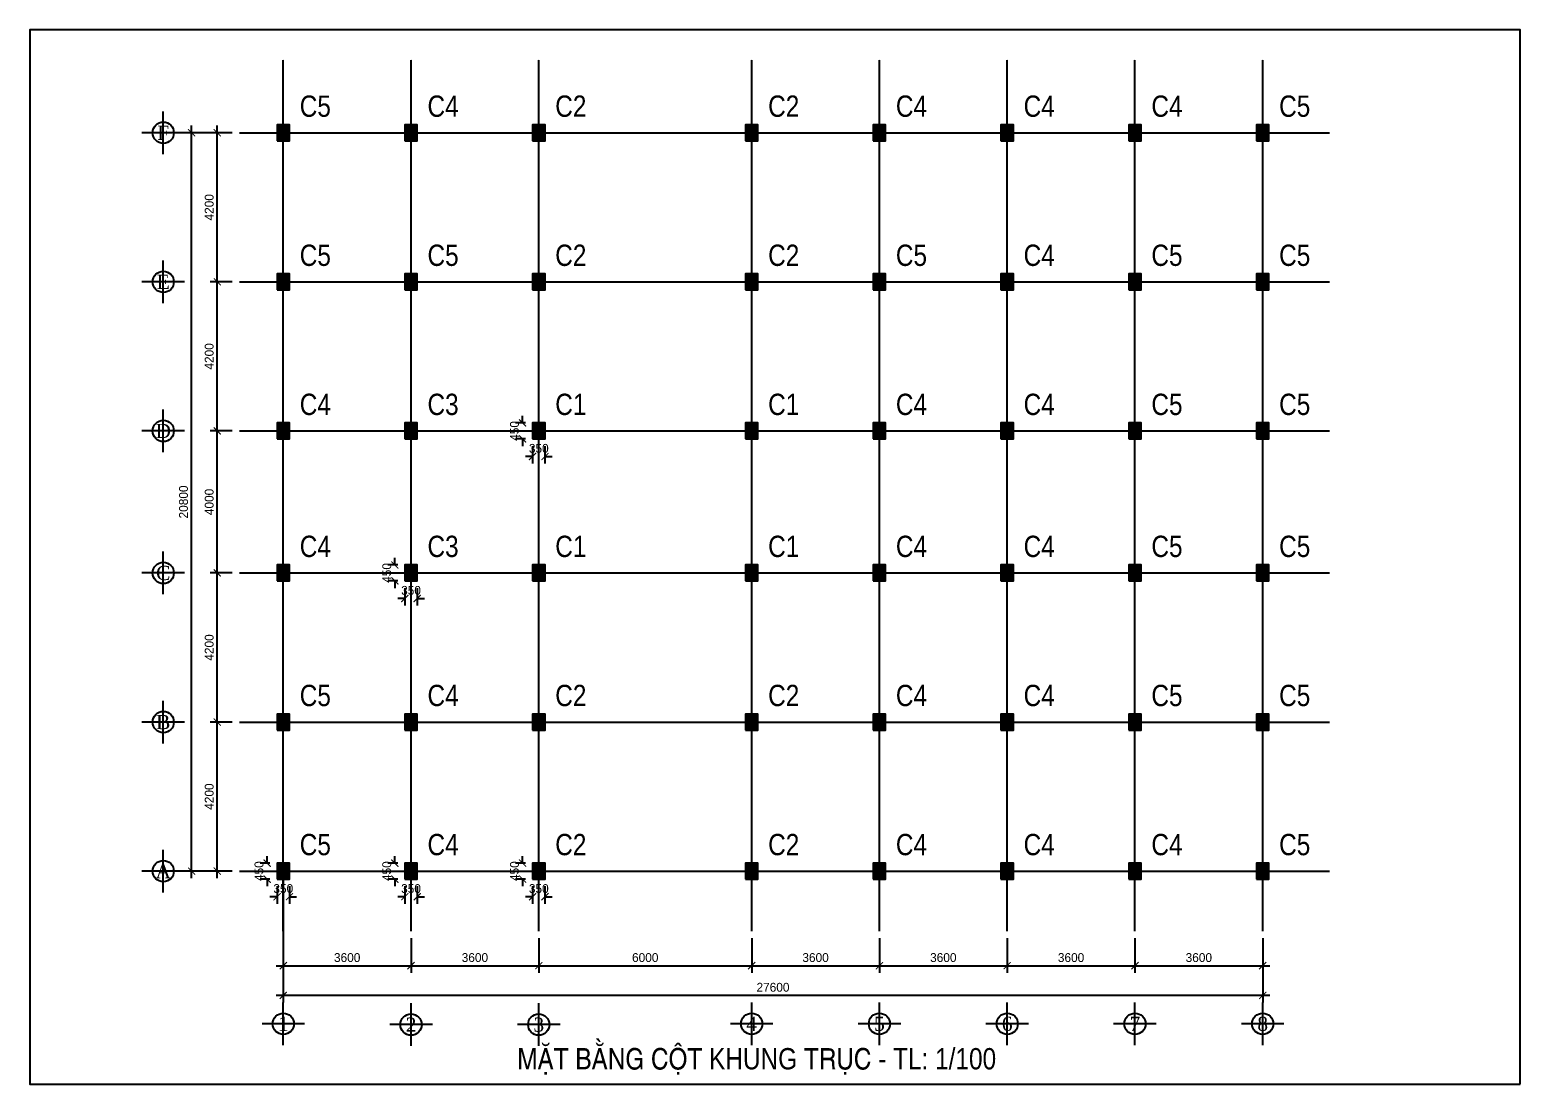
# Model space of a CAD drawing. Extents: x -28764 to 452005, y -12382 to 263221.
# Drawn here: x -26696 to 15304, y 151943 to 181643 of the extents above; entities that cross this region are included whole.
import ezdxf
from ezdxf.enums import TextEntityAlignment as Align

# ---------------------------------------------------------------- set-up
doc = ezdxf.new("R2010")
doc.units = 0
doc.header["$MEASUREMENT"] = 0
doc.linetypes.add('CENTER2', pattern=[1.125, 0.75, -0.125, 0.125, -0.125])
doc.linetypes.add('HIDDEN', pattern=[0.375, 0.25, -0.125])
doc.layers.get('0').update_dxf_attribs({"linetype": 'CONTINUOUS'})
doc.layers.get('DEFPOINTS').update_dxf_attribs({"linetype": 'CONTINUOUS'})
for name, color, linetype in [('cot', 8, 'CONTINUOUS'), ('DIM', 1, 'CONTINUOUS'), ('DUT', 7, 'CENTER2'), ('MOTAAR', 1, 'CONTINUOUS'), ('TEXT', 7, 'CONTINUOUS'), ('TUONG', 7, 'CONTINUOUS')]:
    doc.layers.add(name, color=color, linetype=linetype)
doc.styles.add('DIM-NEW', font='')
doc.styles.add('STANDARD1', font='symbol.ttf')
doc.styles.add('T1', font='romans.shx')
doc.styles.add('T2', font='')
doc.styles.get('DIM-NEW').set_extended_font_data('VNI-Helve-Condense')
doc.styles.get('T2').set_extended_font_data('VNI-Times')
doc.dimstyles.new('TL100', dxfattribs={"dimtxt": 250, "dimasz": 200, "dimexe": 200, "dimexo": 200, "dimgap": 100, "dimtad": 1, "dimdec": 0, "dimzin": 0, "dimdsep": 46, "dimtxsty": 'T1', "dimblk": 'ARCHTICK', "dimcen": 250, "dimdle": 200, "dimclrd": 1, "dimclre": 1, "dimclrt": 2, "dimadec": 0, "dimazin": 0, "dimtfac": 1, "dimtdec": 0, "dimtix": 1, "dimtofl": 0, "dimtmove": 0, "dimatfit": 0, "dimldrblk": 'ARCHTICK', "dimfxl": 1, "dimtolj": 1, "dimtzin": 0, "dimlwd": -1, "dimlwe": -1, "dimarcsym": 0})

# ---------------------------------------------------------------- blocks, each defined once
blk = doc.blocks.new('_ARCHTICK')
at = {"color": 0, "linetype": 'ByBlock', "const_width": 0.15}
blk.add_lwpolyline([(-0.5, -0.5), (0.5, 0.5)], dxfattribs=at)
blk = doc.blocks.new('*D2')
at = {"layer": 'DEFPOINTS', "color": 0, "transparency": 16777216}
for p in [(-21413, 162144), (-20791, 162144), (-20791, 157944)]:
    blk.add_point(p, dxfattribs=at)
at = {"layer": 'TUONG', "color": 1, "transparency": 16777216}
for p, q in [((-20991, 162144), (-21613, 162144)), ((-21413, 157744), (-21413, 162344)), ((-20991, 157944), (-21613, 157944))]:
    blk.add_line(p, q, dxfattribs=at)
at = {"layer": 'TUONG', "color": 1, "transparency": 16777216, "xscale": 200, "yscale": 200, "zscale": 200}
for p, rotation in [((-21413, 162144), 90), ((-21413, 157944), 270)]:
    blk.add_blockref('_ARCHTICK', p, dxfattribs=dict(at, rotation=rotation))
at = {"layer": 'TUONG', "color": 2, "transparency": 16777216, "insert": (-21640, 160044), "char_height": 250, "attachment_point": 5, "rotation": 90, "style": 'STANDARD1'}
blk.add_mtext('\\A1;4200', dxfattribs=at)
blk = doc.blocks.new('*D3')
at = {"layer": 'DEFPOINTS', "color": 0, "transparency": 16777216}
for p in [(4447, 156253), (8047, 156253), (8047, 155281)]:
    blk.add_point(p, dxfattribs=at)
at = {"layer": 'TUONG', "color": 1, "transparency": 16777216}
for p, q in [((4447, 156053), (4447, 155081)), ((8047, 156053), (8047, 155081)), ((4247, 155281), (8247, 155281))]:
    blk.add_line(p, q, dxfattribs=at)
at = {"layer": 'TUONG', "color": 1, "transparency": 16777216, "xscale": 200, "yscale": 200, "zscale": 200, "rotation": 180}
blk.add_blockref('_ARCHTICK', (4447, 155281), dxfattribs=at)
at = {"layer": 'TUONG', "color": 1, "transparency": 16777216, "xscale": 200, "yscale": 200, "zscale": 200}
blk.add_blockref('_ARCHTICK', (8047, 155281), dxfattribs=at)
at = {"layer": 'TUONG', "color": 2, "transparency": 16777216, "insert": (6247, 155508), "char_height": 250, "attachment_point": 5, "style": 'STANDARD1'}
blk.add_mtext('\\A1;3600', dxfattribs=at)
blk = doc.blocks.new('*D4')
at = {"layer": 'DEFPOINTS', "color": 0, "transparency": 16777216}
for p in [(-19553, 157234), (8047, 155406), (-19553, 154443)]:
    blk.add_point(p, dxfattribs=at)
at = {"layer": 'TUONG', "color": 1, "transparency": 16777216}
for p, q in [((-19553, 157034), (-19553, 154243)), ((8047, 155206), (8047, 154243)), ((8247, 154443), (-19753, 154443))]:
    blk.add_line(p, q, dxfattribs=at)
at = {"layer": 'TUONG', "color": 1, "transparency": 16777216, "xscale": 200, "yscale": 200, "zscale": 200, "rotation": 180}
blk.add_blockref('_ARCHTICK', (-19553, 154443), dxfattribs=at)
at = {"layer": 'TUONG', "color": 1, "transparency": 16777216, "xscale": 200, "yscale": 200, "zscale": 200}
blk.add_blockref('_ARCHTICK', (8047, 154443), dxfattribs=at)
at = {"layer": 'TUONG', "color": 2, "transparency": 16777216, "insert": (-5753, 154671), "char_height": 250, "attachment_point": 5, "style": 'STANDARD1'}
blk.add_mtext('\\A1;27600', dxfattribs=at)
blk = doc.blocks.new('*D5')
at = {"layer": 'DEFPOINTS', "color": 0, "transparency": 16777216}
for p in [(-12353, 156253), (-6353, 156253), (-6353, 155281)]:
    blk.add_point(p, dxfattribs=at)
at = {"layer": 'TUONG', "color": 1, "transparency": 16777216}
for p, q in [((-12353, 156053), (-12353, 155081)), ((-6353, 156053), (-6353, 155081)), ((-12553, 155281), (-6153, 155281))]:
    blk.add_line(p, q, dxfattribs=at)
at = {"layer": 'TUONG', "color": 1, "transparency": 16777216, "xscale": 200, "yscale": 200, "zscale": 200, "rotation": 180}
blk.add_blockref('_ARCHTICK', (-12353, 155281), dxfattribs=at)
at = {"layer": 'TUONG', "color": 1, "transparency": 16777216, "xscale": 200, "yscale": 200, "zscale": 200}
blk.add_blockref('_ARCHTICK', (-6353, 155281), dxfattribs=at)
at = {"layer": 'TUONG', "color": 2, "transparency": 16777216, "insert": (-9353, 155508), "char_height": 250, "attachment_point": 5, "style": 'STANDARD1'}
blk.add_mtext('\\A1;6000', dxfattribs=at)
blk = doc.blocks.new('*D6')
at = {"layer": 'DEFPOINTS', "color": 0, "transparency": 16777216}
for p in [(-19553, 158082), (-15953, 156253), (-15953, 155281)]:
    blk.add_point(p, dxfattribs=at)
at = {"layer": 'TUONG', "color": 1, "transparency": 16777216}
for p, q in [((-19553, 157882), (-19553, 155081)), ((-15953, 156053), (-15953, 155081)), ((-19753, 155281), (-15753, 155281))]:
    blk.add_line(p, q, dxfattribs=at)
at = {"layer": 'TUONG', "color": 1, "transparency": 16777216, "xscale": 200, "yscale": 200, "zscale": 200, "rotation": 180}
blk.add_blockref('_ARCHTICK', (-19553, 155281), dxfattribs=at)
at = {"layer": 'TUONG', "color": 1, "transparency": 16777216, "xscale": 200, "yscale": 200, "zscale": 200}
blk.add_blockref('_ARCHTICK', (-15953, 155281), dxfattribs=at)
at = {"layer": 'TUONG', "color": 2, "transparency": 16777216, "insert": (-17753, 155508), "char_height": 250, "attachment_point": 5, "style": 'STANDARD1'}
blk.add_mtext('\\A1;3600', dxfattribs=at)
blk = doc.blocks.new('*D7')
at = {"layer": 'DEFPOINTS', "color": 0, "transparency": 16777216}
for p in [(-15953, 156253), (-12353, 156253), (-12353, 155281)]:
    blk.add_point(p, dxfattribs=at)
at = {"layer": 'TUONG', "color": 1, "transparency": 16777216}
for p, q in [((-15953, 156053), (-15953, 155081)), ((-12353, 156053), (-12353, 155081)), ((-16153, 155281), (-12153, 155281))]:
    blk.add_line(p, q, dxfattribs=at)
at = {"layer": 'TUONG', "color": 1, "transparency": 16777216, "xscale": 200, "yscale": 200, "zscale": 200, "rotation": 180}
blk.add_blockref('_ARCHTICK', (-15953, 155281), dxfattribs=at)
at = {"layer": 'TUONG', "color": 1, "transparency": 16777216, "xscale": 200, "yscale": 200, "zscale": 200}
blk.add_blockref('_ARCHTICK', (-12353, 155281), dxfattribs=at)
at = {"layer": 'TUONG', "color": 2, "transparency": 16777216, "insert": (-14153, 155508), "char_height": 250, "attachment_point": 5, "style": 'STANDARD1'}
blk.add_mtext('\\A1;3600', dxfattribs=at)
blk = doc.blocks.new('*D8')
at = {"layer": 'DEFPOINTS', "color": 0, "transparency": 16777216}
for p in [(-2753, 156253), (847, 156253), (847, 155281)]:
    blk.add_point(p, dxfattribs=at)
at = {"layer": 'TUONG', "color": 1, "transparency": 16777216}
for p, q in [((-2753, 156053), (-2753, 155081)), ((847, 156053), (847, 155081)), ((-2953, 155281), (1047, 155281))]:
    blk.add_line(p, q, dxfattribs=at)
at = {"layer": 'TUONG', "color": 1, "transparency": 16777216, "xscale": 200, "yscale": 200, "zscale": 200, "rotation": 180}
blk.add_blockref('_ARCHTICK', (-2753, 155281), dxfattribs=at)
at = {"layer": 'TUONG', "color": 1, "transparency": 16777216, "xscale": 200, "yscale": 200, "zscale": 200}
blk.add_blockref('_ARCHTICK', (847, 155281), dxfattribs=at)
at = {"layer": 'TUONG', "color": 2, "transparency": 16777216, "insert": (-953, 155508), "char_height": 250, "attachment_point": 5, "style": 'STANDARD1'}
blk.add_mtext('\\A1;3600', dxfattribs=at)
blk = doc.blocks.new('*D9')
at = {"layer": 'DEFPOINTS', "color": 0, "transparency": 16777216}
for p in [(-6353, 156253), (-2753, 156253), (-2753, 155281)]:
    blk.add_point(p, dxfattribs=at)
at = {"layer": 'TUONG', "color": 1, "transparency": 16777216}
for p, q in [((-6353, 156053), (-6353, 155081)), ((-2753, 156053), (-2753, 155081)), ((-6553, 155281), (-2553, 155281))]:
    blk.add_line(p, q, dxfattribs=at)
at = {"layer": 'TUONG', "color": 1, "transparency": 16777216, "xscale": 200, "yscale": 200, "zscale": 200, "rotation": 180}
blk.add_blockref('_ARCHTICK', (-6353, 155281), dxfattribs=at)
at = {"layer": 'TUONG', "color": 1, "transparency": 16777216, "xscale": 200, "yscale": 200, "zscale": 200}
blk.add_blockref('_ARCHTICK', (-2753, 155281), dxfattribs=at)
at = {"layer": 'TUONG', "color": 2, "transparency": 16777216, "insert": (-4553, 155508), "char_height": 250, "attachment_point": 5, "style": 'STANDARD1'}
blk.add_mtext('\\A1;3600', dxfattribs=at)
blk = doc.blocks.new('*D10')
at = {"layer": 'DEFPOINTS', "color": 0, "transparency": 16777216}
for p in [(847, 156253), (4447, 156253), (4447, 155281)]:
    blk.add_point(p, dxfattribs=at)
at = {"layer": 'TUONG', "color": 1, "transparency": 16777216}
for p, q in [((847, 156053), (847, 155081)), ((4447, 156053), (4447, 155081)), ((647, 155281), (4647, 155281))]:
    blk.add_line(p, q, dxfattribs=at)
at = {"layer": 'TUONG', "color": 1, "transparency": 16777216, "xscale": 200, "yscale": 200, "zscale": 200, "rotation": 180}
blk.add_blockref('_ARCHTICK', (847, 155281), dxfattribs=at)
at = {"layer": 'TUONG', "color": 1, "transparency": 16777216, "xscale": 200, "yscale": 200, "zscale": 200}
blk.add_blockref('_ARCHTICK', (4447, 155281), dxfattribs=at)
at = {"layer": 'TUONG', "color": 2, "transparency": 16777216, "insert": (2647, 155508), "char_height": 250, "attachment_point": 5, "style": 'STANDARD1'}
blk.add_mtext('\\A1;3600', dxfattribs=at)
blk = doc.blocks.new('*D11')
at = {"layer": 'DEFPOINTS', "color": 0, "transparency": 16777216}
for p in [(-21413, 178744), (-20791, 178744), (-20791, 174544)]:
    blk.add_point(p, dxfattribs=at)
at = {"layer": 'TUONG', "color": 1, "transparency": 16777216}
for p, q in [((-21413, 174344), (-21413, 178944)), ((-20991, 178744), (-21613, 178744)), ((-20991, 174544), (-21613, 174544))]:
    blk.add_line(p, q, dxfattribs=at)
at = {"layer": 'TUONG', "color": 1, "transparency": 16777216, "xscale": 200, "yscale": 200, "zscale": 200}
for p, rotation in [((-21413, 178744), 90), ((-21413, 174544), 270)]:
    blk.add_blockref('_ARCHTICK', p, dxfattribs=dict(at, rotation=rotation))
at = {"layer": 'TUONG', "color": 2, "transparency": 16777216, "insert": (-21640, 176644), "char_height": 250, "attachment_point": 5, "rotation": 90, "style": 'STANDARD1'}
blk.add_mtext('\\A1;4200', dxfattribs=at)
blk = doc.blocks.new('*D12')
at = {"layer": 'DEFPOINTS', "color": 0, "transparency": 16777216}
for p in [(-21413, 170344), (-20791, 170344), (-20791, 166344)]:
    blk.add_point(p, dxfattribs=at)
at = {"layer": 'TUONG', "color": 1, "transparency": 16777216}
for p, q in [((-21413, 166144), (-21413, 170544)), ((-20991, 170344), (-21613, 170344)), ((-20991, 166344), (-21613, 166344))]:
    blk.add_line(p, q, dxfattribs=at)
at = {"layer": 'TUONG', "color": 1, "transparency": 16777216, "xscale": 200, "yscale": 200, "zscale": 200}
for p, rotation in [((-21413, 170344), 90), ((-21413, 166344), 270)]:
    blk.add_blockref('_ARCHTICK', p, dxfattribs=dict(at, rotation=rotation))
at = {"layer": 'TUONG', "color": 2, "transparency": 16777216, "insert": (-21640, 168344), "char_height": 250, "attachment_point": 5, "rotation": 90, "style": 'STANDARD1'}
blk.add_mtext('\\A1;4000', dxfattribs=at)
blk = doc.blocks.new('*D13')
at = {"layer": 'DEFPOINTS', "color": 0, "transparency": 16777216}
for p in [(-21413, 166344), (-20791, 166344), (-20791, 162144)]:
    blk.add_point(p, dxfattribs=at)
at = {"layer": 'TUONG', "color": 1, "transparency": 16777216}
for p, q in [((-20991, 166344), (-21613, 166344)), ((-21413, 161944), (-21413, 166544)), ((-20991, 162144), (-21613, 162144))]:
    blk.add_line(p, q, dxfattribs=at)
at = {"layer": 'TUONG', "color": 1, "transparency": 16777216, "xscale": 200, "yscale": 200, "zscale": 200}
for p, rotation in [((-21413, 166344), 90), ((-21413, 162144), 270)]:
    blk.add_blockref('_ARCHTICK', p, dxfattribs=dict(at, rotation=rotation))
at = {"layer": 'TUONG', "color": 2, "transparency": 16777216, "insert": (-21640, 164244), "char_height": 250, "attachment_point": 5, "rotation": 90, "style": 'STANDARD1'}
blk.add_mtext('\\A1;4200', dxfattribs=at)
blk = doc.blocks.new('*D14')
at = {"layer": 'DEFPOINTS', "color": 0, "transparency": 16777216}
for p in [(-21413, 174544), (-20791, 174544), (-20791, 170344)]:
    blk.add_point(p, dxfattribs=at)
at = {"layer": 'TUONG', "color": 1, "transparency": 16777216}
for p, q in [((-21413, 170144), (-21413, 174744)), ((-20991, 174544), (-21613, 174544)), ((-20991, 170344), (-21613, 170344))]:
    blk.add_line(p, q, dxfattribs=at)
at = {"layer": 'TUONG', "color": 1, "transparency": 16777216, "xscale": 200, "yscale": 200, "zscale": 200}
for p, rotation in [((-21413, 174544), 90), ((-21413, 170344), 270)]:
    blk.add_blockref('_ARCHTICK', p, dxfattribs=dict(at, rotation=rotation))
at = {"layer": 'TUONG', "color": 2, "transparency": 16777216, "insert": (-21640, 172444), "char_height": 250, "attachment_point": 5, "rotation": 90, "style": 'STANDARD1'}
blk.add_mtext('\\A1;4200', dxfattribs=at)
blk = doc.blocks.new('truc2')
at = {"layer": 'MOTAAR'}
for p, q in [((0, -15), (0, 0)), ((7.5, -7.5), (-7.5, -7.5))]:
    blk.add_line(p, q, dxfattribs=at)
blk.add_lwpolyline([(0, -3.5), (0, -1.84)], dxfattribs=at)
blk.add_circle((0, -7.5), 3.75, dxfattribs=at)
at = {"layer": 'TEXT', "style": 'T2'}
blk.add_attdef('1', text='', height=5, dxfattribs=at).set_placement((0, -7.5), align=Align.MIDDLE_CENTER)
blk = doc.blocks.new('*D15')
at = {"layer": 'DEFPOINTS', "color": 0, "transparency": 16777216}
for p in [(-22136, 178744), (-21199, 178744), (-21413, 157944)]:
    blk.add_point(p, dxfattribs=at)
at = {"layer": 'TUONG', "color": 1, "transparency": 16777216}
for p, q in [((-22136, 157744), (-22136, 178944)), ((-21399, 178744), (-22336, 178744)), ((-21613, 157944), (-22336, 157944))]:
    blk.add_line(p, q, dxfattribs=at)
at = {"layer": 'TUONG', "color": 1, "transparency": 16777216, "xscale": 200, "yscale": 200, "zscale": 200}
for p, rotation in [((-22136, 178744), 90), ((-22136, 157944), 270)]:
    blk.add_blockref('_ARCHTICK', p, dxfattribs=dict(at, rotation=rotation))
at = {"layer": 'TUONG', "color": 2, "transparency": 16777216, "insert": (-22364, 168344), "char_height": 250, "attachment_point": 5, "rotation": 90, "style": 'STANDARD1'}
blk.add_mtext('\\A1;20800', dxfattribs=at)
blk = doc.blocks.new('*D16')
at = {"layer": 'DEFPOINTS', "color": 0, "transparency": 16777216}
for p in [(-19728, 157719), (-19378, 157719), (-19728, 157224)]:
    blk.add_point(p, dxfattribs=at)
at = {"layer": 'TUONG', "color": 1, "transparency": 16777216}
for p, q in [((-19728, 157519), (-19728, 157024)), ((-19378, 157519), (-19378, 157024)), ((-19728, 157224), (-19928, 157224)), ((-19378, 157224), (-19178, 157224))]:
    blk.add_line(p, q, dxfattribs=at)
at = {"layer": 'TUONG', "color": 1, "transparency": 16777216, "xscale": 200, "yscale": 200, "zscale": 200}
blk.add_blockref('_ARCHTICK', (-19728, 157224), dxfattribs=at)
at = {"layer": 'TUONG', "color": 1, "transparency": 16777216, "xscale": 200, "yscale": 200, "zscale": 200, "rotation": 180}
blk.add_blockref('_ARCHTICK', (-19378, 157224), dxfattribs=at)
at = {"layer": 'TUONG', "color": 2, "transparency": 16777216, "insert": (-19553, 157451), "char_height": 250, "attachment_point": 5, "style": 'STANDARD1'}
blk.add_mtext('\\A1;350', dxfattribs=at)
blk = doc.blocks.new('*D17')
at = {"layer": 'DEFPOINTS', "color": 0, "transparency": 16777216}
for p in [(-19728, 158169), (-20009, 157719), (-19728, 157719)]:
    blk.add_point(p, dxfattribs=at)
at = {"layer": 'TUONG', "color": 1, "transparency": 16777216}
for p, q in [((-20009, 158169), (-20009, 158369)), ((-19928, 158169), (-20209, 158169)), ((-19928, 157719), (-20209, 157719)), ((-20009, 157719), (-20009, 157519))]:
    blk.add_line(p, q, dxfattribs=at)
at = {"layer": 'TUONG', "color": 1, "transparency": 16777216, "xscale": 200, "yscale": 200, "zscale": 200}
for p, rotation in [((-20009, 158169), 270), ((-20009, 157719), 90)]:
    blk.add_blockref('_ARCHTICK', p, dxfattribs=dict(at, rotation=rotation))
at = {"layer": 'TUONG', "color": 2, "transparency": 16777216, "insert": (-20237, 157944), "char_height": 250, "attachment_point": 5, "rotation": 90, "style": 'STANDARD1'}
blk.add_mtext('\\A1;450', dxfattribs=at)
blk = doc.blocks.new('*D18')
at = {"layer": 'DEFPOINTS', "color": 0, "transparency": 16777216}
for p in [(-16128, 157719), (-15778, 157719), (-16128, 157224)]:
    blk.add_point(p, dxfattribs=at)
at = {"layer": 'TUONG', "color": 1, "transparency": 16777216}
for p, q in [((-16128, 157519), (-16128, 157024)), ((-15778, 157519), (-15778, 157024)), ((-16128, 157224), (-16328, 157224)), ((-15778, 157224), (-15578, 157224))]:
    blk.add_line(p, q, dxfattribs=at)
at = {"layer": 'TUONG', "color": 1, "transparency": 16777216, "xscale": 200, "yscale": 200, "zscale": 200}
blk.add_blockref('_ARCHTICK', (-16128, 157224), dxfattribs=at)
at = {"layer": 'TUONG', "color": 1, "transparency": 16777216, "xscale": 200, "yscale": 200, "zscale": 200, "rotation": 180}
blk.add_blockref('_ARCHTICK', (-15778, 157224), dxfattribs=at)
at = {"layer": 'TUONG', "color": 2, "transparency": 16777216, "insert": (-15953, 157451), "char_height": 250, "attachment_point": 5, "style": 'STANDARD1'}
blk.add_mtext('\\A1;350', dxfattribs=at)
blk = doc.blocks.new('*D19')
at = {"layer": 'DEFPOINTS', "color": 0, "transparency": 16777216}
for p in [(-16128, 158169), (-16409, 157719), (-16128, 157719)]:
    blk.add_point(p, dxfattribs=at)
at = {"layer": 'TUONG', "color": 1, "transparency": 16777216}
for p, q in [((-16409, 158169), (-16409, 158369)), ((-16328, 158169), (-16609, 158169)), ((-16328, 157719), (-16609, 157719)), ((-16409, 157719), (-16409, 157519))]:
    blk.add_line(p, q, dxfattribs=at)
at = {"layer": 'TUONG', "color": 1, "transparency": 16777216, "xscale": 200, "yscale": 200, "zscale": 200}
for p, rotation in [((-16409, 158169), 270), ((-16409, 157719), 90)]:
    blk.add_blockref('_ARCHTICK', p, dxfattribs=dict(at, rotation=rotation))
at = {"layer": 'TUONG', "color": 2, "transparency": 16777216, "insert": (-16637, 157944), "char_height": 250, "attachment_point": 5, "rotation": 90, "style": 'STANDARD1'}
blk.add_mtext('\\A1;450', dxfattribs=at)
blk = doc.blocks.new('*D20')
at = {"layer": 'DEFPOINTS', "color": 0, "transparency": 16777216}
for p in [(-12528, 157719), (-12178, 157719), (-12528, 157224)]:
    blk.add_point(p, dxfattribs=at)
at = {"layer": 'TUONG', "color": 1, "transparency": 16777216}
for p, q in [((-12528, 157519), (-12528, 157024)), ((-12178, 157519), (-12178, 157024)), ((-12528, 157224), (-12728, 157224)), ((-12178, 157224), (-11978, 157224))]:
    blk.add_line(p, q, dxfattribs=at)
at = {"layer": 'TUONG', "color": 1, "transparency": 16777216, "xscale": 200, "yscale": 200, "zscale": 200}
blk.add_blockref('_ARCHTICK', (-12528, 157224), dxfattribs=at)
at = {"layer": 'TUONG', "color": 1, "transparency": 16777216, "xscale": 200, "yscale": 200, "zscale": 200, "rotation": 180}
blk.add_blockref('_ARCHTICK', (-12178, 157224), dxfattribs=at)
at = {"layer": 'TUONG', "color": 2, "transparency": 16777216, "insert": (-12353, 157451), "char_height": 250, "attachment_point": 5, "style": 'STANDARD1'}
blk.add_mtext('\\A1;350', dxfattribs=at)
blk = doc.blocks.new('*D21')
at = {"layer": 'DEFPOINTS', "color": 0, "transparency": 16777216}
for p in [(-12528, 158169), (-12809, 157719), (-12528, 157719)]:
    blk.add_point(p, dxfattribs=at)
at = {"layer": 'TUONG', "color": 1, "transparency": 16777216}
for p, q in [((-12809, 158169), (-12809, 158369)), ((-12728, 158169), (-13009, 158169)), ((-12728, 157719), (-13009, 157719)), ((-12809, 157719), (-12809, 157519))]:
    blk.add_line(p, q, dxfattribs=at)
at = {"layer": 'TUONG', "color": 1, "transparency": 16777216, "xscale": 200, "yscale": 200, "zscale": 200}
for p, rotation in [((-12809, 158169), 270), ((-12809, 157719), 90)]:
    blk.add_blockref('_ARCHTICK', p, dxfattribs=dict(at, rotation=rotation))
at = {"layer": 'TUONG', "color": 2, "transparency": 16777216, "insert": (-13037, 157944), "char_height": 250, "attachment_point": 5, "rotation": 90, "style": 'STANDARD1'}
blk.add_mtext('\\A1;450', dxfattribs=at)
blk = doc.blocks.new('*D22')
at = {"layer": 'DEFPOINTS', "color": 0, "transparency": 16777216}
for p in [(-16128, 166119), (-15778, 166119), (-16128, 165624)]:
    blk.add_point(p, dxfattribs=at)
at = {"layer": 'TUONG', "color": 1, "transparency": 16777216}
for p, q in [((-16128, 165919), (-16128, 165424)), ((-15778, 165919), (-15778, 165424)), ((-16128, 165624), (-16328, 165624)), ((-15778, 165624), (-15578, 165624))]:
    blk.add_line(p, q, dxfattribs=at)
at = {"layer": 'TUONG', "color": 1, "transparency": 16777216, "xscale": 200, "yscale": 200, "zscale": 200}
blk.add_blockref('_ARCHTICK', (-16128, 165624), dxfattribs=at)
at = {"layer": 'TUONG', "color": 1, "transparency": 16777216, "xscale": 200, "yscale": 200, "zscale": 200, "rotation": 180}
blk.add_blockref('_ARCHTICK', (-15778, 165624), dxfattribs=at)
at = {"layer": 'TUONG', "color": 2, "transparency": 16777216, "insert": (-15953, 165851), "char_height": 250, "attachment_point": 5, "style": 'STANDARD1'}
blk.add_mtext('\\A1;350', dxfattribs=at)
blk = doc.blocks.new('*D23')
at = {"layer": 'DEFPOINTS', "color": 0, "transparency": 16777216}
for p in [(-16128, 166569), (-16409, 166119), (-16128, 166119)]:
    blk.add_point(p, dxfattribs=at)
at = {"layer": 'TUONG', "color": 1, "transparency": 16777216}
for p, q in [((-16409, 166569), (-16409, 166769)), ((-16328, 166569), (-16609, 166569)), ((-16328, 166119), (-16609, 166119)), ((-16409, 166119), (-16409, 165919))]:
    blk.add_line(p, q, dxfattribs=at)
at = {"layer": 'TUONG', "color": 1, "transparency": 16777216, "xscale": 200, "yscale": 200, "zscale": 200}
for p, rotation in [((-16409, 166569), 270), ((-16409, 166119), 90)]:
    blk.add_blockref('_ARCHTICK', p, dxfattribs=dict(at, rotation=rotation))
at = {"layer": 'TUONG', "color": 2, "transparency": 16777216, "insert": (-16637, 166344), "char_height": 250, "attachment_point": 5, "rotation": 90, "style": 'STANDARD1'}
blk.add_mtext('\\A1;450', dxfattribs=at)
blk = doc.blocks.new('*D24')
at = {"layer": 'DEFPOINTS', "color": 0, "transparency": 16777216}
for p in [(-12528, 170119), (-12178, 170119), (-12528, 169624)]:
    blk.add_point(p, dxfattribs=at)
at = {"layer": 'TUONG', "color": 1, "transparency": 16777216}
for p, q in [((-12528, 169919), (-12528, 169424)), ((-12178, 169919), (-12178, 169424)), ((-12528, 169624), (-12728, 169624)), ((-12178, 169624), (-11978, 169624))]:
    blk.add_line(p, q, dxfattribs=at)
at = {"layer": 'TUONG', "color": 1, "transparency": 16777216, "xscale": 200, "yscale": 200, "zscale": 200}
blk.add_blockref('_ARCHTICK', (-12528, 169624), dxfattribs=at)
at = {"layer": 'TUONG', "color": 1, "transparency": 16777216, "xscale": 200, "yscale": 200, "zscale": 200, "rotation": 180}
blk.add_blockref('_ARCHTICK', (-12178, 169624), dxfattribs=at)
at = {"layer": 'TUONG', "color": 2, "transparency": 16777216, "insert": (-12353, 169851), "char_height": 250, "attachment_point": 5, "style": 'STANDARD1'}
blk.add_mtext('\\A1;350', dxfattribs=at)
blk = doc.blocks.new('*D25')
at = {"layer": 'DEFPOINTS', "color": 0, "transparency": 16777216}
for p in [(-12528, 170569), (-12809, 170119), (-12528, 170119)]:
    blk.add_point(p, dxfattribs=at)
at = {"layer": 'TUONG', "color": 1, "transparency": 16777216}
for p, q in [((-12728, 170569), (-13009, 170569)), ((-12809, 170569), (-12809, 170769)), ((-12728, 170119), (-13009, 170119)), ((-12809, 170119), (-12809, 169919))]:
    blk.add_line(p, q, dxfattribs=at)
at = {"layer": 'TUONG', "color": 1, "transparency": 16777216, "xscale": 200, "yscale": 200, "zscale": 200}
for p, rotation in [((-12809, 170569), 270), ((-12809, 170119), 90)]:
    blk.add_blockref('_ARCHTICK', p, dxfattribs=dict(at, rotation=rotation))
at = {"layer": 'TUONG', "color": 2, "transparency": 16777216, "insert": (-13037, 170344), "char_height": 250, "attachment_point": 5, "rotation": 90, "style": 'STANDARD1'}
blk.add_mtext('\\A1;450', dxfattribs=at)

msp = doc.modelspace()

# ---------------------------------------------------------------- linework, layer by layer
at = {"layer": 'cot'}
for points in [[(-19727.7, 178518.8), (-19377.7, 178518.8), (-19377.7, 178968.8), (-19727.7, 178968.8)], [(-16127.7, 178518.8), (-15777.7, 178518.8), (-15777.7, 178968.8), (-16127.7, 178968.8)], [(-12527.7, 178518.8), (-12177.7, 178518.8), (-12177.7, 178968.8), (-12527.7, 178968.8)], [(-6527.7, 178518.8), (-6177.7, 178518.8), (-6177.7, 178968.8), (-6527.7, 178968.8)], [(-2927.7, 178518.8), (-2577.7, 178518.8), (-2577.7, 178968.8), (-2927.7, 178968.8)], [(672.3, 178518.8), (1022.3, 178518.8), (1022.3, 178968.8), (672.3, 178968.8)], [(4272.3, 178518.8), (4622.3, 178518.8), (4622.3, 178968.8), (4272.3, 178968.8)], [(7872.3, 178518.8), (8222.3, 178518.8), (8222.3, 178968.8), (7872.3, 178968.8)], [(-19727.7, 174318.8), (-19377.7, 174318.8), (-19377.7, 174768.8), (-19727.7, 174768.8)], [(-16127.7, 174318.8), (-15777.7, 174318.8), (-15777.7, 174768.8), (-16127.7, 174768.8)], [(-12527.7, 174318.8), (-12177.7, 174318.8), (-12177.7, 174768.8), (-12527.7, 174768.8)], [(-6527.7, 174318.8), (-6177.7, 174318.8), (-6177.7, 174768.8), (-6527.7, 174768.8)], [(-2927.7, 174318.8), (-2577.7, 174318.8), (-2577.7, 174768.8), (-2927.7, 174768.8)], [(672.3, 174318.8), (1022.3, 174318.8), (1022.3, 174768.8), (672.3, 174768.8)], [(4272.3, 174318.8), (4622.3, 174318.8), (4622.3, 174768.8), (4272.3, 174768.8)], [(7872.3, 174318.8), (8222.3, 174318.8), (8222.3, 174768.8), (7872.3, 174768.8)], [(-19727.7, 170118.8), (-19377.7, 170118.8), (-19377.7, 170568.8), (-19727.7, 170568.8)], [(-16127.7, 170118.8), (-15777.7, 170118.8), (-15777.7, 170568.8), (-16127.7, 170568.8)], [(-12527.7, 170118.8), (-12177.7, 170118.8), (-12177.7, 170568.8), (-12527.7, 170568.8)], [(-6527.7, 170118.8), (-6177.7, 170118.8), (-6177.7, 170568.8), (-6527.7, 170568.8)], [(-2927.7, 170118.8), (-2577.7, 170118.8), (-2577.7, 170568.8), (-2927.7, 170568.8)], [(672.3, 170118.8), (1022.3, 170118.8), (1022.3, 170568.8), (672.3, 170568.8)], [(4272.3, 170118.8), (4622.3, 170118.8), (4622.3, 170568.8), (4272.3, 170568.8)], [(7872.3, 170118.8), (8222.3, 170118.8), (8222.3, 170568.8), (7872.3, 170568.8)], [(-19727.7, 166118.8), (-19377.7, 166118.8), (-19377.7, 166568.8), (-19727.7, 166568.8)], [(-16127.7, 166118.8), (-15777.7, 166118.8), (-15777.7, 166568.8), (-16127.7, 166568.8)], [(-12527.7, 166118.8), (-12177.7, 166118.8), (-12177.7, 166568.8), (-12527.7, 166568.8)], [(-6527.7, 166118.8), (-6177.7, 166118.8), (-6177.7, 166568.8), (-6527.7, 166568.8)], [(-2927.7, 166118.8), (-2577.7, 166118.8), (-2577.7, 166568.8), (-2927.7, 166568.8)], [(672.3, 166118.8), (1022.3, 166118.8), (1022.3, 166568.8), (672.3, 166568.8)], [(4272.3, 166118.8), (4622.3, 166118.8), (4622.3, 166568.8), (4272.3, 166568.8)], [(7872.3, 166118.8), (8222.3, 166118.8), (8222.3, 166568.8), (7872.3, 166568.8)], [(-19727.7, 161918.8), (-19377.7, 161918.8), (-19377.7, 162368.8), (-19727.7, 162368.8)], [(-16127.7, 161918.8), (-15777.7, 161918.8), (-15777.7, 162368.8), (-16127.7, 162368.8)], [(-12527.7, 161918.8), (-12177.7, 161918.8), (-12177.7, 162368.8), (-12527.7, 162368.8)], [(-6527.7, 161918.8), (-6177.7, 161918.8), (-6177.7, 162368.8), (-6527.7, 162368.8)], [(-2927.7, 161918.8), (-2577.7, 161918.8), (-2577.7, 162368.8), (-2927.7, 162368.8)], [(672.3, 161918.8), (1022.3, 161918.8), (1022.3, 162368.8), (672.3, 162368.8)], [(4272.3, 161918.8), (4622.3, 161918.8), (4622.3, 162368.8), (4272.3, 162368.8)], [(7872.3, 161918.8), (8222.3, 161918.8), (8222.3, 162368.8), (7872.3, 162368.8)], [(-19727.7, 157718.8), (-19377.7, 157718.8), (-19377.7, 158168.8), (-19727.7, 158168.8)], [(-16127.7, 157718.8), (-15777.7, 157718.8), (-15777.7, 158168.8), (-16127.7, 158168.8)], [(-12527.7, 157718.8), (-12177.7, 157718.8), (-12177.7, 158168.8), (-12527.7, 158168.8)], [(-6527.7, 157718.8), (-6177.7, 157718.8), (-6177.7, 158168.8), (-6527.7, 158168.8)], [(-2927.7, 157718.8), (-2577.7, 157718.8), (-2577.7, 158168.8), (-2927.7, 158168.8)], [(672.3, 157718.8), (1022.3, 157718.8), (1022.3, 158168.8), (672.3, 158168.8)], [(4272.3, 157718.8), (4622.3, 157718.8), (4622.3, 158168.8), (4272.3, 158168.8)], [(7872.3, 157718.8), (8222.3, 157718.8), (8222.3, 158168.8), (7872.3, 158168.8)]]:
    msp.add_lwpolyline(points, close=True, dxfattribs=at)
for points in [[(-19727.7, 178968.8), (-19377.7, 178968.8), (-19727.7, 178518.8), (-19377.7, 178518.8)], [(-16127.7, 178968.8), (-15777.7, 178968.8), (-16127.7, 178518.8), (-15777.7, 178518.8)], [(-12527.7, 178968.8), (-12177.7, 178968.8), (-12527.7, 178518.8), (-12177.7, 178518.8)], [(-6527.7, 178968.8), (-6177.7, 178968.8), (-6527.7, 178518.8), (-6177.7, 178518.8)], [(-2927.7, 178968.8), (-2577.7, 178968.8), (-2927.7, 178518.8), (-2577.7, 178518.8)], [(672.3, 178968.8), (1022.3, 178968.8), (672.3, 178518.8), (1022.3, 178518.8)], [(4272.3, 178968.8), (4622.3, 178968.8), (4272.3, 178518.8), (4622.3, 178518.8)], [(7872.3, 178968.8), (8222.3, 178968.8), (7872.3, 178518.8), (8222.3, 178518.8)], [(-19727.7, 174768.8), (-19377.7, 174768.8), (-19727.7, 174318.8), (-19377.7, 174318.8)], [(-16127.7, 174768.8), (-15777.7, 174768.8), (-16127.7, 174318.8), (-15777.7, 174318.8)], [(-12527.7, 174768.8), (-12177.7, 174768.8), (-12527.7, 174318.8), (-12177.7, 174318.8)], [(-6527.7, 174768.8), (-6177.7, 174768.8), (-6527.7, 174318.8), (-6177.7, 174318.8)], [(-2927.7, 174768.8), (-2577.7, 174768.8), (-2927.7, 174318.8), (-2577.7, 174318.8)], [(672.3, 174768.8), (1022.3, 174768.8), (672.3, 174318.8), (1022.3, 174318.8)], [(4272.3, 174768.8), (4622.3, 174768.8), (4272.3, 174318.8), (4622.3, 174318.8)], [(7872.3, 174768.8), (8222.3, 174768.8), (7872.3, 174318.8), (8222.3, 174318.8)], [(-19727.7, 170568.8), (-19377.7, 170568.8), (-19727.7, 170118.8), (-19377.7, 170118.8)], [(-16127.7, 170568.8), (-15777.7, 170568.8), (-16127.7, 170118.8), (-15777.7, 170118.8)], [(-12527.7, 170568.8), (-12177.7, 170568.8), (-12527.7, 170118.8), (-12177.7, 170118.8)], [(-6527.7, 170568.8), (-6177.7, 170568.8), (-6527.7, 170118.8), (-6177.7, 170118.8)], [(-2927.7, 170568.8), (-2577.7, 170568.8), (-2927.7, 170118.8), (-2577.7, 170118.8)], [(672.3, 170568.8), (1022.3, 170568.8), (672.3, 170118.8), (1022.3, 170118.8)], [(4272.3, 170568.8), (4622.3, 170568.8), (4272.3, 170118.8), (4622.3, 170118.8)], [(7872.3, 170568.8), (8222.3, 170568.8), (7872.3, 170118.8), (8222.3, 170118.8)], [(-19727.7, 166568.8), (-19377.7, 166568.8), (-19727.7, 166118.8), (-19377.7, 166118.8)], [(-16127.7, 166568.8), (-15777.7, 166568.8), (-16127.7, 166118.8), (-15777.7, 166118.8)], [(-12527.7, 166568.8), (-12177.7, 166568.8), (-12527.7, 166118.8), (-12177.7, 166118.8)], [(-6527.7, 166568.8), (-6177.7, 166568.8), (-6527.7, 166118.8), (-6177.7, 166118.8)], [(-2927.7, 166568.8), (-2577.7, 166568.8), (-2927.7, 166118.8), (-2577.7, 166118.8)], [(672.3, 166568.8), (1022.3, 166568.8), (672.3, 166118.8), (1022.3, 166118.8)], [(4272.3, 166568.8), (4622.3, 166568.8), (4272.3, 166118.8), (4622.3, 166118.8)], [(7872.3, 166568.8), (8222.3, 166568.8), (7872.3, 166118.8), (8222.3, 166118.8)], [(-19727.7, 162368.8), (-19377.7, 162368.8), (-19727.7, 161918.8), (-19377.7, 161918.8)], [(-16127.7, 162368.8), (-15777.7, 162368.8), (-16127.7, 161918.8), (-15777.7, 161918.8)], [(-12527.7, 162368.8), (-12177.7, 162368.8), (-12527.7, 161918.8), (-12177.7, 161918.8)], [(-6527.7, 162368.8), (-6177.7, 162368.8), (-6527.7, 161918.8), (-6177.7, 161918.8)], [(-2927.7, 162368.8), (-2577.7, 162368.8), (-2927.7, 161918.8), (-2577.7, 161918.8)], [(672.3, 162368.8), (1022.3, 162368.8), (672.3, 161918.8), (1022.3, 161918.8)], [(4272.3, 162368.8), (4622.3, 162368.8), (4272.3, 161918.8), (4622.3, 161918.8)], [(7872.3, 162368.8), (8222.3, 162368.8), (7872.3, 161918.8), (8222.3, 161918.8)], [(-19727.7, 158168.8), (-19377.7, 158168.8), (-19727.7, 157718.8), (-19377.7, 157718.8)], [(-16127.7, 158168.8), (-15777.7, 158168.8), (-16127.7, 157718.8), (-15777.7, 157718.8)], [(-12527.7, 158168.8), (-12177.7, 158168.8), (-12527.7, 157718.8), (-12177.7, 157718.8)], [(-6527.7, 158168.8), (-6177.7, 158168.8), (-6527.7, 157718.8), (-6177.7, 157718.8)], [(-2927.7, 158168.8), (-2577.7, 158168.8), (-2927.7, 157718.8), (-2577.7, 157718.8)], [(672.3, 158168.8), (1022.3, 158168.8), (672.3, 157718.8), (1022.3, 157718.8)], [(4272.3, 158168.8), (4622.3, 158168.8), (4272.3, 157718.8), (4622.3, 157718.8)], [(7872.3, 158168.8), (8222.3, 158168.8), (7872.3, 157718.8), (8222.3, 157718.8)]]:
    msp.add_solid(points, dxfattribs=at)
at = {"layer": 'DUT', "color": 9, "linetype": 'HIDDEN', "ltscale": 50}
for p, q in [((-19552.7, 156253), (-19552.7, 180801.8)), ((-15952.7, 156253), (-15952.7, 180801.8)), ((-12352.7, 156253), (-12352.7, 180801.8)), ((-6352.7, 156253), (-6352.7, 180801.8)), ((-2752.7, 156253), (-2752.7, 180801.8)), ((847.3, 156253), (847.3, 180801.8)), ((4447.3, 156253), (4447.3, 180801.8)), ((8047.3, 156253), (8047.3, 180801.8)), ((-20791.5, 178743.8), (9934.8, 178743.8)), ((-20791.5, 174543.8), (9934.8, 174543.8)), ((-20791.5, 170343.8), (9934.8, 170343.8)), ((-20791.5, 166343.8), (9934.8, 166343.8)), ((-20791.5, 162143.8), (9934.8, 162143.8)), ((-20791.5, 157943.8), (9934.8, 157943.8))]:
    msp.add_line(p, q, dxfattribs=at)
at = {"layer": 'TUONG'}
msp.add_lwpolyline([(15303.7, 151943.1), (15303.7, 181643.1), (-26696.3, 181643.1), (-26696.3, 151943.1)], close=True, dxfattribs=at)

# ---------------------------------------------------------------- block references
at = {"layer": 'DIM', "ltscale": 10, "xscale": 80.00000000000001, "yscale": 80.00000000000001, "zscale": 80.00000000000001}
for p, values in [((-22936.3, 179343.8), {'1': 'F'}), ((-22936.3, 175143.8), {'1': 'E'}), ((-22936.3, 170943.8), {'1': 'D'}), ((-22936.3, 166943.8), {'1': 'C'}), ((-22936.3, 162743.8), {'1': 'B'}), ((-22936.3, 158543.8), {'1': 'A'}), ((-19552.7, 154243.4), {'1': '1'}), ((-15952.7, 154221.2), {'1': '2'}), ((-12352.7, 154221.2), {'1': '3'}), ((-6352.7, 154243.4), {'1': '4'}), ((-2752.7, 154243.4), {'1': '5'}), ((847.3, 154243.4), {'1': '6'}), ((4447.3, 154243.4), {'1': '7'}), ((8047.3, 154243.4), {'1': '8'})]:
    msp.add_blockref('truc2', p, dxfattribs=at).add_auto_attribs(values)

# ---------------------------------------------------------------- texts
at = {"layer": 'TEXT', "style": 'DIM-NEW'}
for s, p in [('C5', (-19089.5, 179192.7)), ('C4', (-15489.5, 179192.7)), ('C2', (-11889.5, 179192.7)), ('C2', (-5889.5, 179192.7)), ('C4', (-2289.5, 179192.7)), ('C4', (1310.5, 179192.7)), ('C4', (4910.5, 179192.7)), ('C5', (8510.5, 179192.7)), ('C5', (-19089.5, 174992.7)), ('C5', (-15489.5, 174992.7)), ('C2', (-11889.5, 174992.7)), ('C2', (-5889.5, 174992.7)), ('C5', (-2289.5, 174992.7)), ('C4', (1310.5, 174992.7)), ('C5', (4910.5, 174992.7)), ('C5', (8510.5, 174992.7)), ('C4', (-19089.5, 170792.7)), ('C3', (-15489.5, 170792.7)), ('C1', (-11889.5, 170792.7)), ('C1', (-5889.5, 170792.7)), ('C4', (-2289.5, 170792.7)), ('C4', (1310.5, 170792.7)), ('C5', (4910.5, 170792.7)), ('C5', (8510.5, 170792.7)), ('C4', (-19089.5, 166792.7)), ('C3', (-15489.5, 166792.7)), ('C1', (-11889.5, 166792.7)), ('C1', (-5889.5, 166792.7)), ('C4', (-2289.5, 166792.7)), ('C4', (1310.5, 166792.7)), ('C5', (4910.5, 166792.7)), ('C5', (8510.5, 166792.7)), ('C5', (-19089.5, 162592.7)), ('C4', (-15489.5, 162592.7)), ('C2', (-11889.5, 162592.7)), ('C2', (-5889.5, 162592.7)), ('C4', (-2289.5, 162592.7)), ('C4', (1310.5, 162592.7)), ('C5', (4910.5, 162592.7)), ('C5', (8510.5, 162592.7)), ('C5', (-19089.5, 158392.7)), ('C4', (-15489.5, 158392.7)), ('C2', (-11889.5, 158392.7)), ('C2', (-5889.5, 158392.7)), ('C4', (-2289.5, 158392.7)), ('C4', (1310.5, 158392.7)), ('C4', (4910.5, 158392.7)), ('C5', (8510.5, 158392.7)), ('MAËT BAÈNG COÄT KHUNG TRUÏC - TL: 1/100', (-12959.4, 152359.4))]:
    msp.add_text(s, height=600, dxfattribs=at).set_placement(p)

# ---------------------------------------------------------------- dimensions: what is measured, and where the dimension line sits
at = {"layer": 'TUONG'}
for base, p1, p2, picture, middle in [((-22136.3, 178743.8), (-21412.5, 157943.8), (-21199, 178743.8), '*D15', (-22363.8, 168343.8)), ((-21412.5, 178743.8), (-20791.5, 174543.8), (-20791.5, 178743.8), '*D11', (-21640.1, 176643.8)), ((-21412.5, 174543.8), (-20791.5, 170343.8), (-20791.5, 174543.8), '*D14', (-21640.1, 172443.8)), ((-21412.5, 170343.8), (-20791.5, 166343.8), (-20791.5, 170343.8), '*D12', (-21640.1, 168343.8)), ((-12809.4, 170118.8), (-12527.7, 170568.8), (-12527.7, 170118.8), '*D25', (-13036.9, 170343.8)), ((-16409.4, 166118.8), (-16127.7, 166568.8), (-16127.7, 166118.8), '*D23', (-16636.9, 166343.8)), ((-21412.5, 166343.8), (-20791.5, 162143.8), (-20791.5, 166343.8), '*D13', (-21640.1, 164243.8)), ((-21412.5, 162143.8), (-20791.5, 157943.8), (-20791.5, 162143.8), '*D2', (-21640.1, 160043.8)), ((-20009.4, 157718.8), (-19727.7, 158168.8), (-19727.7, 157718.8), '*D17', (-20236.9, 157943.8)), ((-16409.4, 157718.8), (-16127.7, 158168.8), (-16127.7, 157718.8), '*D19', (-16636.9, 157943.8)), ((-12809.4, 157718.8), (-12527.7, 158168.8), (-12527.7, 157718.8), '*D21', (-13036.9, 157943.8))]:
    dim = msp.add_linear_dim(base=base, p1=p1, p2=p2, angle=90, dimstyle='TL100', override={"dimtxsty": 'STANDARD1'}, dxfattribs=at)
    dim.commit()
    dim.dimension.update_dxf_attribs({"geometry": picture, "text_midpoint": middle})
for base, p1, p2, picture, middle in [((-12527.7, 169623.5), (-12177.7, 170118.8), (-12527.7, 170118.8), '*D24', (-12352.7, 169851.1)), ((-16127.7, 165623.5), (-15777.7, 166118.8), (-16127.7, 166118.8), '*D22', (-15952.7, 165851.1)), ((-15952.7, 155280.7), (-19552.7, 158081.7), (-15952.7, 156253), '*D6', (-17752.7, 155508.2)), ((-19727.7, 157223.5), (-19377.7, 157718.8), (-19727.7, 157718.8), '*D16', (-19552.7, 157451.1)), ((-16127.7, 157223.5), (-15777.7, 157718.8), (-16127.7, 157718.8), '*D18', (-15952.7, 157451.1)), ((-12527.7, 157223.5), (-12177.7, 157718.8), (-12527.7, 157718.8), '*D20', (-12352.7, 157451.1)), ((-19552.7, 154443.4), (8047.3, 155405.7), (-19552.7, 157234.3), '*D4', (-5752.7, 154670.9)), ((-12352.7, 155280.7), (-15952.7, 156253), (-12352.7, 156253), '*D7', (-14152.7, 155508.2)), ((-6352.7, 155280.7), (-12352.7, 156253), (-6352.7, 156253), '*D5', (-9352.7, 155508.2)), ((-2752.7, 155280.7), (-6352.7, 156253), (-2752.7, 156253), '*D9', (-4552.7, 155508.2)), ((847.3, 155280.7), (-2752.7, 156253), (847.3, 156253), '*D8', (-952.7, 155508.2)), ((4447.3, 155280.7), (847.3, 156253), (4447.3, 156253), '*D10', (2647.3, 155508.2)), ((8047.3, 155280.7), (4447.3, 156253), (8047.3, 156253), '*D3', (6247.3, 155508.2))]:
    dim = msp.add_linear_dim(base=base, p1=p1, p2=p2, dimstyle='TL100', override={"dimtxsty": 'STANDARD1'}, dxfattribs=at)
    dim.commit()
    dim.dimension.update_dxf_attribs({"geometry": picture, "text_midpoint": middle})

doc.saveas('drawing.dxf')
